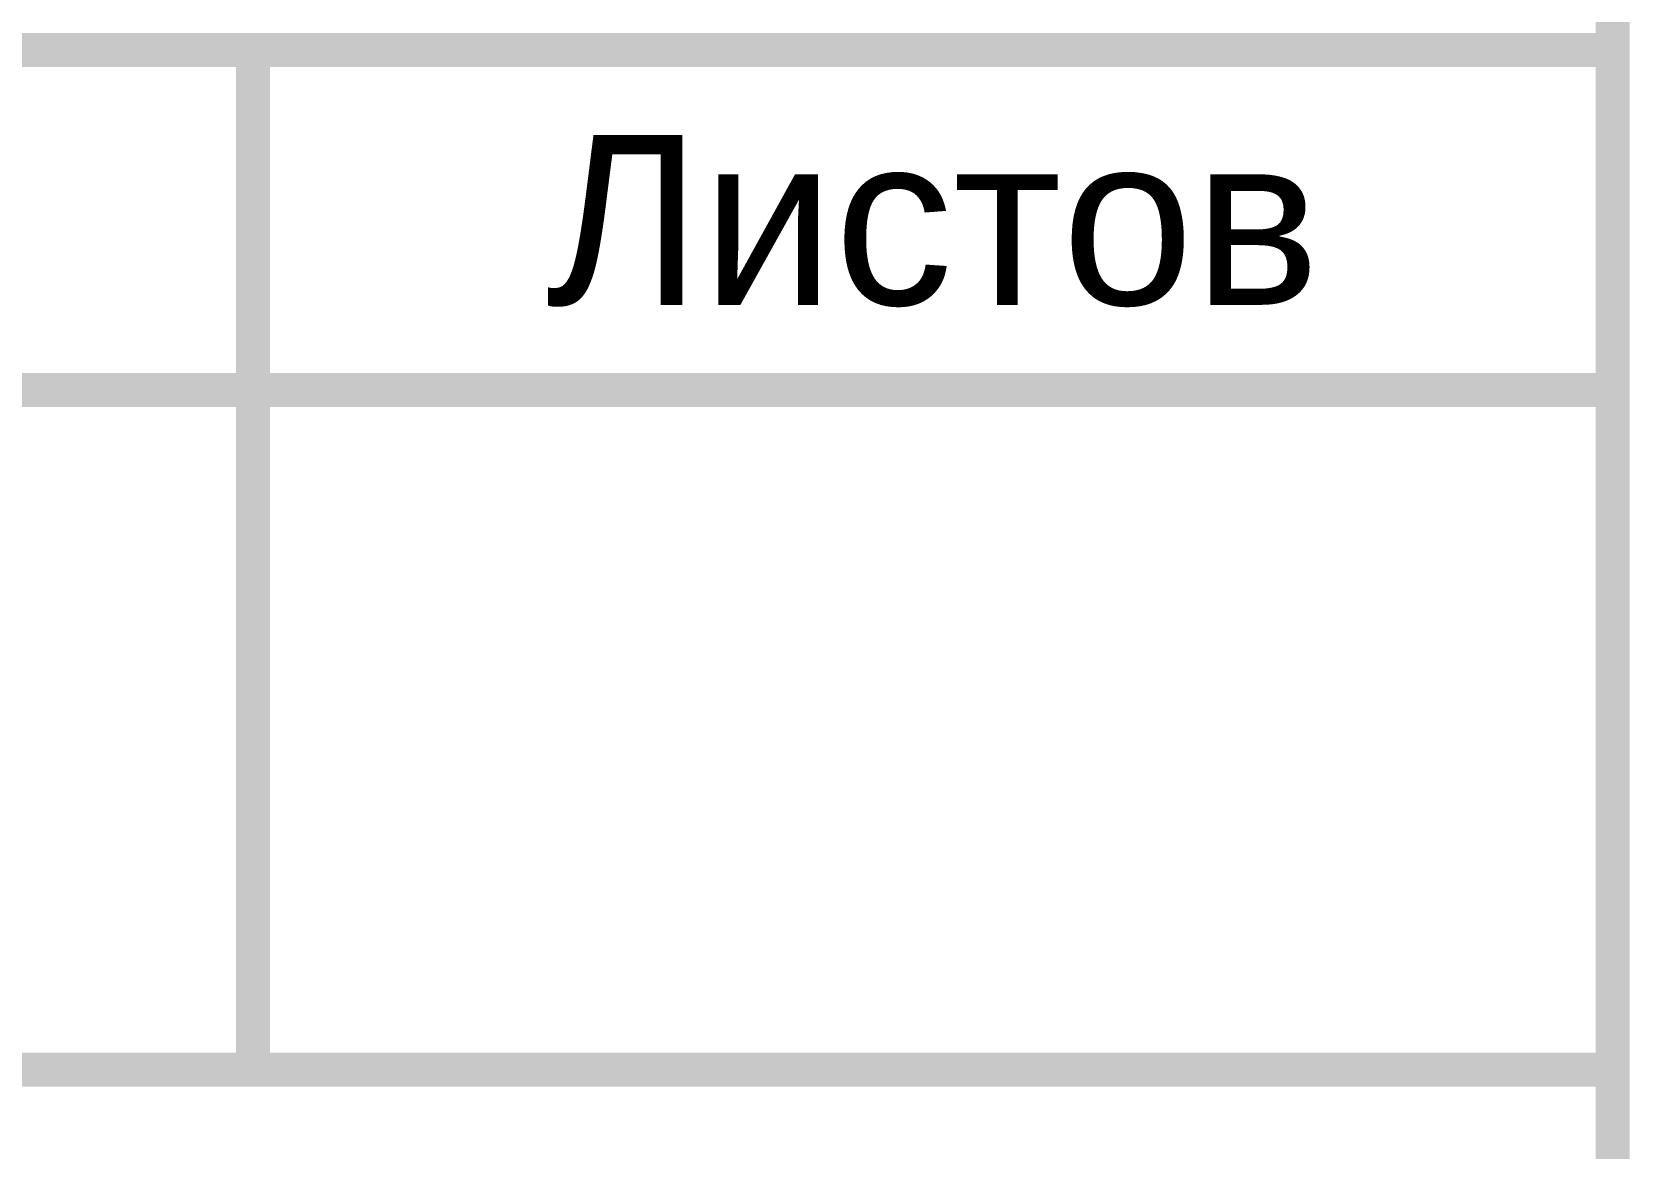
# Model space of a CAD drawing. Header units: millimetres. Extents: x 1990 to 8783, y 397 to 3825.
# Drawn here: x 5687.77 to 5711.41, y 1193.19 to 1209.61 of the extents above; entities that cross this region are included whole.
import ezdxf
from ezdxf.enums import TextEntityAlignment as Align

# ---------------------------------------------------------------- set-up
doc = ezdxf.new("R2018")
doc.units = ezdxf.units.MM
doc.layers.add('Размеры на чертеже', color=250, linetype='Continuous', lineweight=25)
doc.styles.add('-ISOCPEUR-', font='isocpeur.ttf')
doc.styles.get("Standard").update_dxf_attribs({"font": 'arial.ttf'})

# ---------------------------------------------------------------- blocks, each defined once
blk = doc.blocks.new('*U368')
at = {"const_width": 0.5}
blk.add_lwpolyline([(20, -5), (415, -5), (415, -292), (20, -292)], close=True, dxfattribs=at)
for points in [[(230, -262), (415, -262)], [(395, -262), (395, -277)], [(365, -267), (415, -267)], [(295, -277), (415, -277)]]:
    blk.add_lwpolyline(points, dxfattribs=at)
blk.add_text('Листов', height=2.5).set_placement((405, -264.5), align=Align.MIDDLE_CENTER)
blk.add_attdef('РАЗРАБОТАЛ', text='', height=2.5).set_placement((250.501, -264.224), align=Align.MIDDLE_LEFT)
at = {"flags": 8}
for tag, height, p in [('ДАТА', 2.5, (290.074, -264.402)), ('ЛИСТ', 3, (386.388, -271.915)), ('ЛИСТОВ', 3, (403.888, -271.915))]:
    blk.add_attdef(tag, text='', height=height, dxfattribs=at).set_placement(p, align=Align.MIDDLE_CENTER)
blk.add_attdef('ПРОВЕРИЛ', (250.749, -270.729), '', height=2.5)
at = {"lineweight": 30, "flags": 104}
for tag, p in [('ТЕПЛОВЫЕ_СЕТИ', (330, -269.5)), ('ИМЯ_ЧЕРТЕЖА', (330, -284.5))]:
    blk.add_attdef(tag, text='', height=3, dxfattribs=at).set_placement(p, align=Align.MIDDLE_CENTER)
at = {"style": '-ISOCPEUR-', "flags": 8}
blk.add_attdef('ФОРМАТ', text='', height=3, dxfattribs=at).set_placement((380.972, -294.745), align=Align.MIDDLE_CENTER)

msp = doc.modelspace()

# ---------------------------------------------------------------- block references
at = {"layer": 'Размеры на чертеже', "lineweight": 90}
ref = msp.add_blockref('*U368', (4772.155, 1471.353), dxfattribs=at)
lines = msp.add_mtext('Тепловые сети', dxfattribs={"layer": '0', "insert": (5102.155, 1201.853), "char_height": 70, "attachment_point": 1})
ref.add_attrib('ТЕПЛОВЫЕ_СЕТИ', '', (5102.155, 1201.853), dxfattribs={"flags": 104}).embed_mtext(lines)
ref = msp.add_blockref('*U368', (5296.022, 1471.353), dxfattribs=at)
lines = msp.add_mtext('Тепловые сети', dxfattribs={"layer": '0', "insert": (5626.022, 1201.853), "char_height": 70, "attachment_point": 1})
ref.add_attrib('ТЕПЛОВЫЕ_СЕТИ', '', (5626.022, 1201.853), dxfattribs={"flags": 104}).embed_mtext(lines)

doc.saveas('drawing.dxf')
